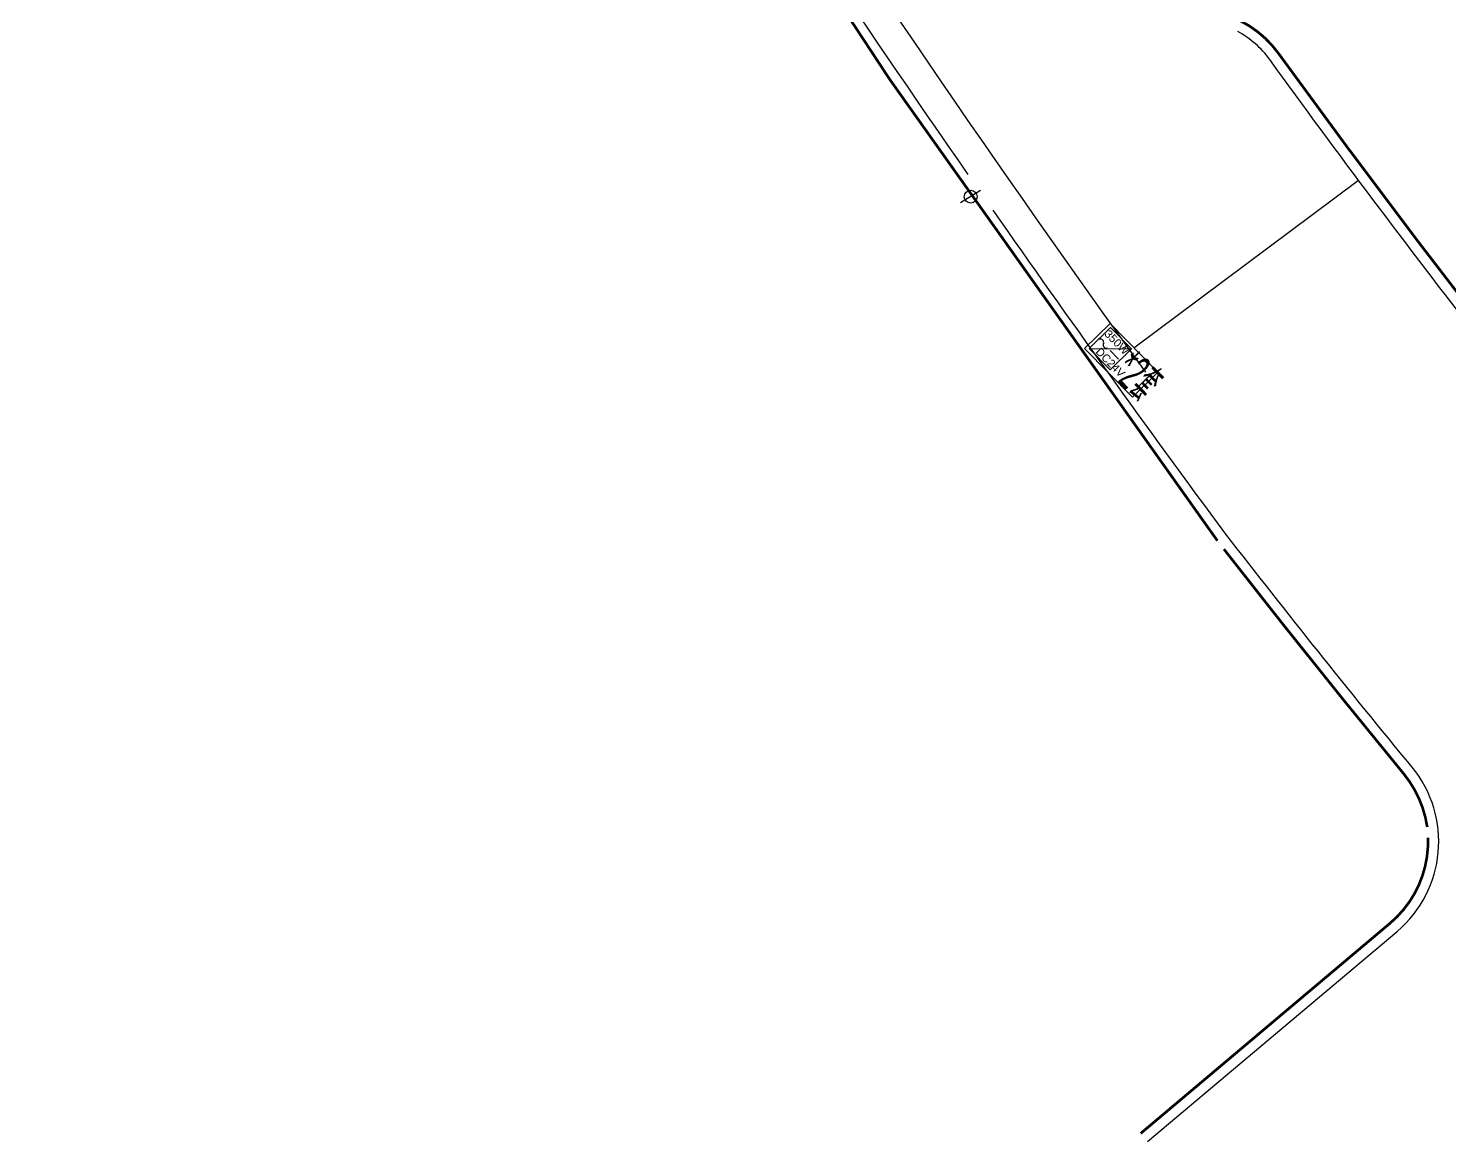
# Model space of a CAD drawing. Header units: inches. Extents: x -187843 to 1582678, y -554589 to 1835338.
# Drawn here: x 1234420 to 1261057, y -437734 to -416867 of the extents above; entities that cross this region are included whole.
import ezdxf
from ezdxf.lldxf.tags import DXFTag

# ---------------------------------------------------------------- set-up
doc = ezdxf.new("R2010")
doc.units = ezdxf.units.IN
doc.header["$MEASUREMENT"] = 0
doc.layers.get('0').update_dxf_attribs({"color": 253})
for name, color, linetype in [('0-LIGHT-TXT', 90, 'Continuous'), ('0-SL01', 1, 'Continuous'), ('0-开关电源', 3, 'Continuous'), ('LT-220V', 5, 'Continuous'), ('LT-24V', 4, 'Continuous')]:
    doc.layers.add(name, color=color, linetype=linetype)
doc.styles.add('SMDEI', font='smsim.shx', dxfattribs={"width": 0.75, "bigfont": 'smfs.shx'})
doc.styles.get("Standard").update_dxf_attribs({"font": 'arial.ttf'})
tags = doc.linetypes.add('SL01_LINE', pattern='A,0.3,-0.3,["SL01",Standard,S=0.2,R=-0.1,X=-0.1,Y=-0.1],-1.2', length=1.8).pattern_tags.tags
tags[6] = DXFTag(74, 10)

# ---------------------------------------------------------------- blocks, each defined once
blk = doc.blocks.new('分割')
at = {"layer": 'LT-220V'}
blk.add_lwpolyline([(-168, 141), (166, -144)], dxfattribs=at)
blk.add_circle((0, 0), 121, dxfattribs=at)
blk = doc.blocks.new('LEDDR01')
at = {"layer": '0-开关电源'}
for p, q in [((-224, 0), (224, 448)), ((19, 205), (198, 205))]:
    blk.add_line(p, q, dxfattribs=at)
blk.add_lwpolyline([(-224, 0), (224, 0), (224, 448), (-224, 448)], close=True, dxfattribs=at)
for centre, start, end in [((-171, 187), 19.4712, 160.5288), ((-81, 219), 199.4712, 340.5288)]:
    blk.add_arc(centre, 47.5, start, end, dxfattribs=at)
at = {"color": 3}
for s, p in [('350W', (-219, 302)), ('DC24V', (-122, 21))]:
    blk.add_text(s, height=120, dxfattribs=at).set_placement(p)

msp = doc.modelspace()

# ---------------------------------------------------------------- linework, layer by layer
at = {"layer": '0-LIGHT-TXT', "color": 7}
msp.add_lwpolyline([(1254694, -422397), (1255590, -423310), (1255111, -423781), (1254214, -422868)], close=True, dxfattribs=at)
at = {"layer": '0-SL01', "linetype": 'SL01_LINE', "const_width": 50}
for points in [[(1256705, -426470, -0.026895), (1239237, -399905, -0.164762), (1234565, -380660, -0.148101), (1242071, -363746, 0.377535)], [(1261757, -422541, -0.008338), (1257849, -417333, 0.266773), (1256031, -416517, -0.232854), (1253384, -415943, -0.070922), (1252819, -415331, -0.096355), (1246184, -402272, -0.097076), (1245331, -389626, -0.281954), (1247259, -387221, 0.016799), (1248046, -386973, 0.218697), (1249125, -385700, -0.106904), (1255044, -374480, -0.105981)], [(1260639, -431838, 0.135151), (1260199, -430841, -0.006677), (1256827, -426628)], [(1255268, -437581), (1259943, -433640, 0.230773), (1260652, -432037, 0.230773)]]:
    msp.add_lwpolyline(points, format="xyb", dxfattribs=at)
at = {"layer": 'LT-220V'}
msp.add_lwpolyline([(1328996, -257682), (1327782, -257929), (1326997, -261353), (1296999, -254204, 0.104873), (1287579, -307178), (1287246, -307190, 0.059777), (1291294, -334181, -0.418072), (1284418, -346421, 0.000621), (1281500, -347369), (1255464, -355829, 0.022602), (1252873, -356810, 0.108266), (1242785, -364103, 0.149711), (1235332, -380741, 0.164767), (1239895, -399504, 0.024072), (1255355, -423310)], format="xyb", dxfattribs=at)
at = {"layer": 'LT-24V', "color": 4}
for points in [[(1252035, -419604, -0.018115), (1240461, -401594), (1240789, -401400)], [(1261599, -422663, -0.008338), (1257687, -417451, 0.11201), (1257088, -416925, 0.11201)], [(1255397, -437734), (1260072, -433793, 0.410627), (1260353, -430714, -0.006926), (1256864, -426349, -0.006329), (1252500, -420272, -0.006329)]]:
    msp.add_lwpolyline(points, format="xyb", dxfattribs=at)
msp.add_lwpolyline([(1255142, -422853), (1259350, -419711)], dxfattribs=at)

# ---------------------------------------------------------------- block references
at = {"layer": '0-开关电源', "color": 3, "xscale": 1.25, "yscale": 1.25, "zscale": 1.25, "rotation": 314.4768046172013}
msp.add_blockref('LEDDR01', (1254498, -423067), dxfattribs=at)
at = {"layer": 'LT-220V', "rotation": 251.8261404658815}
msp.add_blockref('分割', (1252081, -420021), dxfattribs=at)

# ---------------------------------------------------------------- texts
at = {"layer": '0-LIGHT-TXT', "color": 7, "style": 'SMDEI', "width": 0.5}
msp.add_text('*2套', height=700, rotation=314.4768, dxfattribs=at).set_placement((1254688, -423350))

doc.saveas('drawing.dxf')
